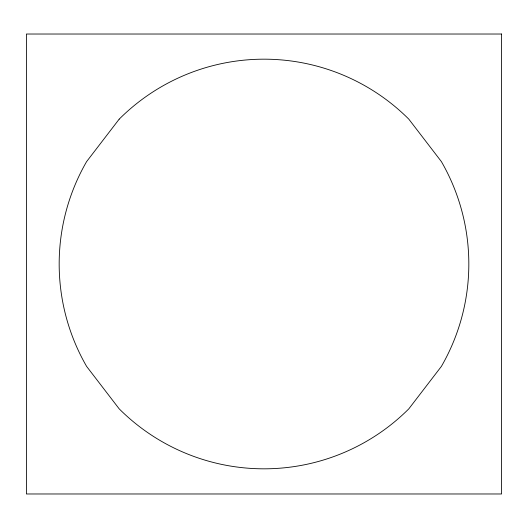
<?xml version="1.0" encoding="UTF-8"?>
<svg xmlns="http://www.w3.org/2000/svg" width="528" height="528" viewBox="0 0 528 528"><rect width="100%" height="100%" fill="white"/><g stroke="black" fill="none" stroke-linecap="round" stroke-linejoin="round"><path stroke-width="0.79" d="M119.17 119.17L86.618 161.588A204.818 204.818 0 0 0 86.618 366.412L119.17 408.83A204.818 204.818 0 0 0 408.83 408.83L441.382 366.412A204.818 204.818 0 0 0 441.382 161.588L408.83 119.17A204.818 204.818 0 0 0 119.17 119.17M501.6 34.023L26.4 34.023L26.4 493.977L501.6 493.977L501.6 34.023"/></g></svg>
